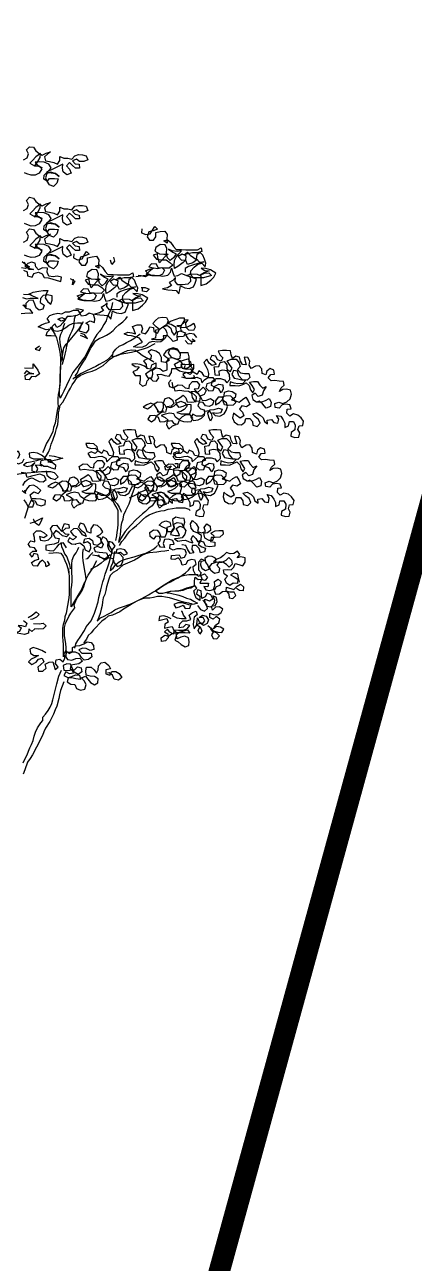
# Model space of a CAD drawing. Header units: inches. Extents: x 350994 to 353538, y 1581369 to 1583842.
# Drawn here: x 351306.1 to 351307.93, y 1583210.13 to 1583215.96 of the extents above; entities that cross this region are included whole.
import ezdxf

# ---------------------------------------------------------------- set-up
doc = ezdxf.new("R2010")
doc.units = ezdxf.units.IN
doc.header["$MEASUREMENT"] = 0
doc.linetypes.add('1', pattern=[0])
doc.layers.add("ROAD'S", color=1, linetype='1')
doc.layers.add('TREE', color=81, linetype='1')

# ---------------------------------------------------------------- blocks, each defined once
blk = doc.blocks.new('TREE_4')
at = {"color": 94}
for points in [[(218, 8692), (247, 8709), (259, 8741), (241, 8775), (267, 8801), (302, 8796), (319, 8767), (345, 8746), (374, 8729), (406, 8746), (444, 8758), (418, 8738), (392, 8715), (400, 8683), (435, 8677), (472, 8668), (501, 8654), (522, 8686), (522, 8720), (553, 8706), (588, 8706), (620, 8697), (646, 8726), (678, 8735), (710, 8732), (741, 8726), (756, 8691), (721, 8677), (686, 8677), (660, 8697), (626, 8683), (649, 8659), (683, 8654), (686, 8622), (652, 8622), (626, 8645), (603, 8668), (576, 8642), (602, 8613), (617, 8581), (579, 8567), (550, 8590), (542, 8622), (545, 8654), (484, 8625), (409, 8587), (449, 8582), (484, 8576), (516, 8553), (484, 8576), (443, 8587), (412, 8576), (400, 8541), (414, 8509), (435, 8535), (475, 8535), (507, 8532), (495, 8495), (469, 8469), (435, 8483), (414, 8512), (386, 8530), (391, 8564), (426, 8599), (449, 8625), (429, 8654), (389, 8671), (354, 8674), (316, 8671), (336, 8640), (374, 8625), (342, 8640), (310, 8637), (337, 8677), (357, 8712), (360, 8744), (319, 8715), (293, 8686), (270, 8663), (310, 8642), (345, 8642), (371, 8616), (348, 8579), (316, 8564), (281, 8562), (244, 8573), (227, 8582)], [(218, 8268), (247, 8286), (259, 8318), (241, 8352), (267, 8378), (302, 8372), (319, 8344), (345, 8323), (374, 8306), (406, 8323), (444, 8335), (418, 8315), (392, 8291), (400, 8260), (435, 8254), (472, 8245), (501, 8231), (522, 8262), (522, 8297), (553, 8283), (588, 8283), (620, 8274), (646, 8303), (678, 8311), (710, 8309), (741, 8303), (756, 8268), (721, 8254), (686, 8254), (660, 8274), (626, 8259), (649, 8236), (683, 8230), (686, 8199), (652, 8199), (626, 8222), (603, 8245), (576, 8219), (602, 8190), (617, 8158), (579, 8144), (550, 8167), (542, 8199), (545, 8231), (484, 8202), (409, 8164), (449, 8158), (484, 8153), (516, 8129), (484, 8153), (443, 8164), (412, 8153), (400, 8118), (414, 8086), (435, 8112), (475, 8112), (507, 8109), (495, 8072), (469, 8046), (435, 8060), (414, 8089), (386, 8106), (391, 8141), (426, 8176), (449, 8202), (429, 8231), (389, 8248), (354, 8251), (316, 8248), (336, 8216), (374, 8202), (342, 8216), (310, 8213), (337, 8254), (357, 8289), (360, 8320), (319, 8292), (293, 8263), (270, 8240), (310, 8219), (345, 8219), (371, 8193), (348, 8156), (316, 8141), (281, 8138), (244, 8150), (227, 8159)], [(218, 7770), (247, 7755), (252, 7721), (290, 7712), (305, 7741), (342, 7752), (374, 7738), (391, 7709), (423, 7706), (455, 7697), (498, 7683), (530, 7674), (536, 7712), (498, 7720), (466, 7715), (429, 7718), (414, 7752), (417, 7787), (377, 7790), (342, 7773), (319, 7796), (316, 7828), (284, 7836), (253, 7825), (229, 7802), (270, 7784), (302, 7775), (264, 7776), (241, 7802), (227, 7836)], [(206, 7842), (238, 7816), (267, 7796), (232, 7784), (200, 7790)], [(218, 8004), (247, 8021), (259, 8053), (241, 8088), (267, 8114), (302, 8108), (319, 8079), (345, 8059), (374, 8041), (406, 8059), (444, 8070), (418, 8050), (392, 8027), (400, 7995), (435, 7989), (472, 7981), (501, 7966), (522, 7998), (522, 8033), (553, 8018), (588, 8018), (620, 8009), (646, 8038), (678, 8047), (710, 8044), (741, 8038), (756, 8003), (721, 7989), (686, 7989), (660, 8009), (626, 7995), (649, 7972), (683, 7966), (686, 7934), (652, 7934), (626, 7957), (603, 7981), (576, 7955), (602, 7926), (617, 7894), (579, 7879), (550, 7902), (542, 7934), (545, 7966), (484, 7937), (409, 7900), (449, 7894), (484, 7888), (516, 7865), (484, 7888), (443, 7900), (412, 7888), (400, 7853), (414, 7822), (435, 7848), (475, 7848), (507, 7845), (495, 7807), (469, 7781), (435, 7796), (414, 7825), (386, 7842), (391, 7877), (426, 7911), (449, 7937), (429, 7966), (389, 7984), (354, 7987), (316, 7984), (336, 7952), (374, 7937), (342, 7952), (310, 7949), (337, 7989), (357, 8024), (360, 8056), (319, 8027), (293, 7998), (270, 7975), (310, 7955), (345, 7955), (371, 7929), (348, 7891), (316, 7877), (281, 7874), (244, 7885), (227, 7894)], [(1207, 8115), (1204, 8080), (1239, 8066), (1276, 8074), (1294, 8103), (1314, 8135), (1337, 8112), (1300, 8097), (1265, 8089), (1250, 8048), (1271, 8019), (1305, 8019), (1323, 8048), (1323, 8083), (1360, 8092), (1398, 8094), (1418, 8066), (1415, 8028), (1418, 7996), (1389, 8014), (1421, 8022), (1447, 8002), (1470, 7967), (1493, 7941), (1537, 7941), (1574, 7938), (1670, 7938), (1701, 7955), (1707, 7924), (1669, 7915), (1629, 7915), (1591, 7906), (1560, 7898), (1589, 7921), (1609, 7895), (1638, 7875), (1667, 7857), (1632, 7831), (1588, 7817), (1574, 7851), (1577, 7889), (1542, 7904), (1510, 7883), (1539, 7854), (1574, 7857), (1551, 7834), (1507, 7799), (1479, 7782), (1476, 7814), (1479, 7849), (1493, 7878), (1516, 7906), (1539, 7930), (1502, 7924), (1461, 7930), (1430, 7944), (1464, 7921), (1493, 7906), (1470, 7872), (1444, 7849), (1421, 7872), (1412, 7912), (1415, 7950), (1401, 7982), (1360, 7985), (1323, 7959), (1314, 7927), (1354, 7907), (1389, 7904), (1427, 7904), (1401, 7883), (1375, 7857), (1354, 7831), (1340, 7872), (1337, 7907), (1302, 7895), (1328, 7860), (1372, 7857), (1409, 7857), (1441, 7834), (1464, 7811), (1435, 7785), (1377, 7785), (1343, 7788), (1328, 7820), (1288, 7823), (1265, 7797), (1305, 7788), (1340, 7782), (1372, 7791), (1395, 7768), (1380, 7736), (1351, 7722), (1293, 7722), (1259, 7739), (1236, 7765), (1270, 7777), (1305, 7785), (1267, 7759), (1241, 7736), (1276, 7727), (1311, 7727), (1348, 7724), (1383, 7719), (1424, 7727), (1447, 7753), (1455, 7785), (1464, 7750), (1476, 7719), (1507, 7724), (1539, 7742), (1609, 7713), (1614, 7675), (1591, 7652), (1545, 7646), (1507, 7646), (1484, 7675), (1487, 7707), (1464, 7684), (1435, 7667), (1455, 7641), (1421, 7623), (1380, 7612), (1423, 7606), (1461, 7603), (1493, 7600), (1516, 7571), (1525, 7606), (1530, 7638), (1565, 7623), (1603, 7617), (1637, 7629), (1652, 7661), (1663, 7695), (1611, 7713), (1580, 7724), (1620, 7739), (1669, 7736), (1698, 7721), (1698, 7640), (1744, 7655), (1782, 7686), (1808, 7712), (1825, 7744), (1779, 7773), (1742, 7782), (1701, 7785), (1733, 7767), (1768, 7765), (1727, 7747), (1695, 7727), (1730, 7744), (1765, 7747), (1788, 7724), (1721, 7704), (1637, 7704), (1614, 7733), (1617, 7765), (1643, 7794), (1675, 7820), (1707, 7828), (1736, 7796), (1742, 7828), (1730, 7860), (1716, 7895), (1693, 7918), (1667, 7898), (1661, 7866), (1687, 7837), (1724, 7840), (1675, 7825), (1629, 7811), (1597, 7799), (1568, 7782), (1568, 7753)], [(637, 7905), (634, 7871), (669, 7856), (707, 7865), (724, 7894), (744, 7925), (767, 7902), (730, 7888), (695, 7879), (680, 7839), (701, 7810), (735, 7810), (753, 7839), (753, 7873), (790, 7882), (828, 7885), (848, 7856), (845, 7818), (848, 7787), (819, 7804), (851, 7813), (877, 7792), (900, 7758), (923, 7732), (967, 7732), (1004, 7729), (1100, 7729), (1131, 7746), (1137, 7714), (1100, 7705), (1059, 7705), (1022, 7697), (990, 7688), (1019, 7711), (1039, 7685), (1068, 7665), (1097, 7648), (1062, 7622), (1019, 7607), (1004, 7642), (1007, 7679), (972, 7694), (941, 7674), (969, 7645), (1004, 7648), (981, 7625), (938, 7590), (909, 7573), (906, 7604), (909, 7639), (923, 7668), (946, 7697), (969, 7720), (932, 7714), (891, 7720), (860, 7735), (894, 7711), (923, 7697), (900, 7662), (874, 7639), (851, 7662), (842, 7703), (845, 7740), (831, 7772), (790, 7775), (753, 7749), (744, 7717), (784, 7697), (819, 7694), (857, 7694), (831, 7674), (805, 7648), (784, 7622), (770, 7662), (767, 7697), (732, 7685), (758, 7651), (802, 7648), (839, 7648), (871, 7625), (894, 7601), (865, 7575), (807, 7576), (773, 7578), (758, 7610), (718, 7613), (695, 7587), (735, 7578), (770, 7573), (802, 7581), (825, 7558), (810, 7526), (781, 7512), (724, 7512), (689, 7529), (666, 7555), (700, 7567), (735, 7576), (698, 7550), (672, 7527), (706, 7518), (741, 7518), (778, 7515), (813, 7509), (854, 7518), (877, 7544), (886, 7575), (894, 7541), (906, 7509), (937, 7515), (969, 7532), (1039, 7503), (1044, 7465), (1021, 7442), (975, 7437), (937, 7437), (914, 7466), (917, 7497), (894, 7474), (865, 7457), (885, 7431), (851, 7414), (810, 7402), (854, 7396), (891, 7393), (923, 7390), (946, 7361), (955, 7396), (961, 7428), (995, 7413), (1033, 7408), (1068, 7419), (1082, 7451), (1094, 7486), (1042, 7503), (1010, 7515), (1050, 7529), (1099, 7526), (1128, 7512), (1128, 7431), (1175, 7445), (1212, 7477), (1238, 7503), (1256, 7535), (1209, 7564), (1172, 7572), (1131, 7575), (1163, 7558), (1198, 7555), (1157, 7538), (1125, 7517), (1160, 7535), (1195, 7538), (1218, 7514), (1151, 7494), (1068, 7494), (1044, 7523), (1047, 7555), (1073, 7584), (1105, 7610), (1137, 7619), (1166, 7587), (1172, 7619), (1160, 7650), (1146, 7685), (1123, 7708), (1097, 7688), (1091, 7656), (1117, 7627), (1154, 7630), (1105, 7616), (1059, 7601), (1027, 7590), (998, 7572), (998, 7544)], [(970, 7879), (978, 7844), (955, 7818), (944, 7850), (946, 7856)], [(608, 7700), (646, 7677), (628, 7648), (631, 7683), (634, 7694)], [(1157, 7717), (1201, 7723), (1270, 7734), (1233, 7714), (1201, 7723), (1175, 7726)], [(197, 7408), (229, 7411), (264, 7414), (296, 7411), (272, 7440), (238, 7449), (226, 7481)], [(281, 7562), (218, 7565)], [(209, 7541), (241, 7530), (273, 7536), (307, 7536), (339, 7533), (296, 7553), (261, 7570), (299, 7585), (345, 7593), (382, 7599), (420, 7599), (406, 7570), (397, 7538), (420, 7506), (446, 7486), (458, 7518), (458, 7556), (414, 7564), (382, 7559), (359, 7533), (356, 7498), (391, 7478), (379, 7443), (348, 7434), (322, 7455), (313, 7486), (299, 7518), (261, 7515), (238, 7492), (238, 7458), (212, 7478)], [(1201, 7624), (1235, 7624), (1267, 7610), (1244, 7587), (1212, 7593), (1212, 7616)], [(961, 7500), (955, 7468), (946, 7437), (917, 7379), (908, 7347), (888, 7315), (871, 7286), (851, 7257), (830, 7231), (813, 7203), (793, 7168), (778, 7139), (761, 7107), (746, 7078), (729, 7046), (709, 7020), (691, 6992), (630, 6914), (613, 6882), (599, 6853), (555, 6758), (541, 6729), (523, 6700), (518, 6732), (518, 6769), (520, 6804), (526, 6839), (526, 6948), (529, 6986), (532, 7018), (544, 7055), (555, 7119), (573, 7151), (596, 7174), (622, 7203), (663, 7255), (689, 7287), (706, 7315), (718, 7341)], [(486, 7217), (449, 7220), (408, 7220), (414, 7252), (440, 7275), (408, 7272), (371, 7284), (339, 7296), (368, 7313), (402, 7327), (434, 7336), (414, 7365), (437, 7391), (469, 7402), (504, 7411), (538, 7405), (567, 7420), (602, 7422), (634, 7434), (671, 7434), (692, 7405), (663, 7391), (616, 7382), (582, 7382), (564, 7353), (533, 7342), (504, 7359), (538, 7373), (567, 7359), (547, 7330), (524, 7304), (495, 7290), (478, 7321), (454, 7295), (469, 7266), (501, 7261), (535, 7269), (570, 7290), (596, 7310), (628, 7324), (668, 7330), (703, 7330), (694, 7292), (680, 7263), (744, 7246), (764, 7272), (764, 7307), (738, 7327), (775, 7347), (810, 7333), (813, 7364), (801, 7399), (767, 7411), (738, 7391), (703, 7385), (689, 7414), (718, 7434), (677, 7443), (654, 7446)], [(651, 7394), (640, 7359), (637, 7324), (634, 7292), (622, 7261), (608, 7232), (593, 7197), (576, 7133), (570, 7102), (564, 7067), (555, 7032), (544, 6995), (541, 6980)], [(648, 6885), (668, 6911), (680, 6942), (697, 6971), (717, 7000), (735, 7029), (778, 7116), (801, 7151), (819, 7179), (850, 7197), (882, 7211), (911, 7226), (940, 7243), (966, 7266), (989, 7289), (1015, 7312), (1047, 7338), (1073, 7364), (1085, 7382)], [(1542, 7263), (1504, 7254), (1498, 7219), (1501, 7185), (1469, 7173), (1446, 7199), (1423, 7222), (1385, 7222), (1391, 7190), (1365, 7170), (1333, 7167), (1299, 7173), (1267, 7165), (1241, 7141), (1212, 7127), (1171, 7124), (1137, 7130), (1180, 7153), (1212, 7167), (1186, 7202), (1151, 7211), (1119, 7220), (1088, 7223), (1059, 7237), (1088, 7251), (1122, 7246), (1154, 7237), (1143, 7269), (1128, 7298), (1166, 7312), (1200, 7312), (1212, 7280), (1200, 7248), (1238, 7237), (1258, 7266), (1273, 7295), (1304, 7289), (1307, 7257), (1336, 7243), (1354, 7274), (1325, 7297), (1299, 7324), (1319, 7350), (1345, 7370), (1377, 7376), (1412, 7375), (1426, 7347), (1411, 7312), (1383, 7292), (1351, 7271), (1319, 7269), (1322, 7234), (1319, 7202), (1287, 7193), (1322, 7191), (1368, 7190), (1403, 7205), (1420, 7237), (1406, 7271), (1383, 7297), (1420, 7306), (1449, 7286), (1458, 7254), (1475, 7225), (1495, 7251), (1492, 7289), (1452, 7315), (1420, 7323), (1446, 7344), (1492, 7361), (1524, 7372), (1559, 7370), (1562, 7335), (1533, 7306), (1498, 7303), (1536, 7294), (1576, 7291), (1611, 7306), (1640, 7326), (1651, 7294), (1637, 7265), (1599, 7268), (1576, 7291), (1573, 7329), (1594, 7355), (1562, 7352), (1544, 7320), (1530, 7292), (1533, 7260), (1570, 7245), (1553, 7216), (1518, 7211), (1504, 7211)], [(440, 7293), (460, 7264), (478, 7235), (492, 7203), (501, 7171), (509, 7136), (518, 7099), (524, 7067), (526, 7029), (526, 6954), (523, 6922), (521, 6888), (520, 6812), (515, 6769), (506, 6729), (503, 6697), (503, 6662), (506, 6627), (500, 6596), (483, 6492), (468, 6454), (462, 6422), (445, 6385), (428, 6353), (410, 6324), (381, 6255), (375, 6246)], [(561, 7324), (550, 7292), (541, 7261), (527, 7232), (518, 7200), (521, 7162), (527, 7131), (535, 7096), (538, 7064), (541, 7029), (541, 7015)], [(691, 7226), (723, 7211), (752, 7197), (726, 7232), (697, 7240)], [(1316, 7153), (1252, 7121), (1218, 7110), (1186, 7101), (1154, 7089), (1119, 7081), (1024, 7064), (992, 7052), (960, 7046), (966, 7081), (989, 7110), (1018, 7133), (1050, 7147), (1079, 7165), (1111, 7182), (1140, 7199), (1169, 7220), (1192, 7237)], [(1567, 7182), (1591, 7156), (1622, 7153), (1631, 7182)], [(1666, 7208), (1643, 7234), (1608, 7239), (1570, 7228), (1591, 7199), (1617, 7176), (1651, 7176), (1628, 7193)], [(226, 6952), (298, 6951), (298, 6986), (338, 6934), (350, 6902), (318, 6879), (283, 6882), (266, 6853), (234, 6856), (231, 6888), (260, 6905), (304, 6902), (269, 6908), (243, 6928), (223, 6902)], [(350, 7134), (315, 7110), (350, 7099), (362, 7125)], [(390, 6191), (410, 6220), (427, 6249), (439, 6283), (448, 6315), (462, 6350), (485, 6414), (494, 6445), (503, 6480), (509, 6544), (509, 6578), (517, 6610), (523, 6642), (546, 6665), (564, 6697), (593, 6755), (610, 6783), (625, 6812), (645, 6841), (662, 6870), (691, 6890), (726, 6905), (758, 6916), (792, 6925), (824, 6939), (882, 6974), (914, 7000), (937, 7023), (963, 7043), (995, 7055), (1027, 7069), (1056, 7084), (1087, 7098), (1122, 7104), (1154, 7101), (1183, 7078), (1209, 7058), (1241, 7040), (1270, 7026), (1298, 7008), (1307, 7003)], [(960, 7064), (937, 7038), (911, 7015), (879, 6997), (850, 6980), (821, 6965), (790, 6951), (732, 6922), (700, 6905), (636, 6864), (630, 6859)], [(1255, 6945), (1229, 6968), (1191, 6980), (1157, 6988), (1122, 6985), (1151, 6965), (1183, 6962), (1162, 6933), (1131, 6919), (1151, 6890), (1191, 6890), (1191, 6852), (1186, 6821), (1212, 6800), (1243, 6812), (1252, 6844), (1272, 6870), (1298, 6844), (1330, 6841), (1347, 6870), (1333, 6898), (1365, 6901), (1397, 6890), (1434, 6884), (1454, 6913), (1457, 6948), (1492, 6947), (1521, 6927), (1553, 6919), (1587, 6913), (1619, 6918), (1640, 6947), (1640, 6982), (1608, 6976), (1602, 7011), (1602, 7046), (1593, 7078), (1524, 7078), (1504, 7109), (1469, 7121), (1434, 7109), (1408, 7089), (1388, 7063), (1414, 7040), (1437, 7017), (1403, 6997), (1371, 7003), (1371, 7040), (1353, 7072), (1322, 7092), (1287, 7104), (1258, 7086), (1284, 7060), (1281, 7029), (1249, 7026), (1220, 7011), (1241, 6982), (1246, 6951), (1281, 6945), (1290, 6979), (1322, 6994), (1324, 6959), (1295, 6939), (1267, 6922), (1238, 6901), (1255, 6870), (1290, 6870), (1298, 6901), (1295, 6933), (1322, 6953), (1356, 6948), (1385, 6924), (1417, 6936), (1417, 6971), (1414, 7005), (1429, 7034), (1460, 7040), (1492, 7026), (1527, 7034), (1530, 7069), (1510, 7098), (1475, 7109), (1440, 7109), (1426, 7075), (1452, 7043), (1492, 7028), (1524, 7014), (1544, 6988), (1530, 6953), (1492, 6953), (1478, 6985), (1512, 7002), (1553, 7017), (1590, 7028), (1614, 7002), (1619, 6971), (1588, 6950), (1556, 6947), (1570, 6976)], [(1491, 6476), (1459, 6465), (1433, 6441), (1416, 6476), (1421, 6508), (1453, 6514), (1473, 6488), (1508, 6482), (1520, 6517), (1554, 6505), (1586, 6502), (1618, 6505), (1632, 6534), (1609, 6560), (1575, 6560), (1543, 6543), (1517, 6519), (1488, 6540), (1473, 6569), (1439, 6574), (1401, 6566), (1369, 6554), (1401, 6537), (1427, 6517), (1395, 6502), (1358, 6499), (1346, 6537), (1314, 6554), (1274, 6551), (1257, 6523), (1288, 6502), (1317, 6525), (1332, 6554), (1384, 6595), (1352, 6580), (1335, 6609), (1312, 6644), (1280, 6658), (1248, 6644), (1216, 6624), (1254, 6612), (1283, 6629), (1309, 6653), (1338, 6670), (1372, 6667), (1398, 6644), (1413, 6615), (1404, 6583), (1372, 6580), (1335, 6586), (1372, 6589), (1387, 6621), (1387, 6661), (1401, 6696), (1433, 6705), (1462, 6687), (1474, 6655), (1450, 6632), (1416, 6626), (1448, 6621), (1476, 6635), (1502, 6661), (1531, 6676), (1566, 6661), (1586, 6632), (1560, 6606), (1531, 6589), (1500, 6580), (1534, 6569), (1569, 6569), (1606, 6571), (1618, 6606), (1618, 6644), (1586, 6647), (1549, 6629), (1517, 6621), (1497, 6650), (1491, 6684), (1526, 6704), (1552, 6725), (1575, 6702), (1586, 6670), (1624, 6667), (1659, 6673), (1662, 6710), (1615, 6756), (1650, 6759), (1676, 6739), (1693, 6710), (1688, 6675), (1653, 6673), (1630, 6704), (1624, 6739), (1595, 6756), (1558, 6759), (1523, 6765), (1485, 6759), (1477, 6791), (1511, 6811), (1543, 6809), (1569, 6785), (1601, 6780), (1604, 6811), (1630, 6840), (1667, 6840), (1688, 6811), (1676, 6779), (1644, 6774), (1670, 6748), (1696, 6768), (1719, 6791), (1743, 6765), (1728, 6730), (1693, 6716), (1711, 6684), (1742, 6681), (1780, 6696), (1809, 6678), (1797, 6643), (1768, 6629), (1737, 6635), (1719, 6664), (1685, 6667), (1673, 6635), (1696, 6612), (1728, 6603), (1731, 6571), (1705, 6548), (1664, 6548), (1633, 6566), (1615, 6537), (1638, 6514), (1676, 6519), (1705, 6534), (1731, 6557), (1734, 6591), (1766, 6597), (1786, 6571), (1794, 6537), (1780, 6508), (1765, 6542), (1757, 6577), (1777, 6603), (1812, 6606), (1847, 6617), (1878, 6609), (1867, 6577), (1829, 6571), (1797, 6577), (1820, 6554), (1858, 6548), (1893, 6568), (1910, 6597), (1922, 6629), (1913, 6661), (1887, 6681), (1884, 6713), (1916, 6721), (1948, 6719), (1971, 6695), (1991, 6664), (1968, 6640), (1927, 6638), (1896, 6643), (1887, 6675), (1881, 6707), (1844, 6707), (1823, 6678), (1823, 6643), (1855, 6664), (1878, 6687), (1893, 6719), (1896, 6750), (1930, 6762), (1962, 6756), (1991, 6736), (1985, 6704), (1956, 6687), (1988, 6678), (2020, 6666), (2046, 6690), (2075, 6707), (2095, 6678), (2110, 6646), (2081, 6626), (2043, 6635), (2023, 6609), (2046, 6583), (2058, 6551), (2029, 6533), (1997, 6554), (1971, 6574), (1965, 6536), (1977, 6502), (2008, 6481), (2040, 6478), (2066, 6499), (2075, 6530), (2110, 6530), (2130, 6504), (2133, 6473), (2170, 6464), (2196, 6490), (2182, 6522), (2153, 6545), (2130, 6568), (2165, 6577), (2196, 6559), (2219, 6536), (2231, 6504), (2257, 6484), (2254, 6516), (2289, 6522), (2309, 6496), (2344, 6490), (2350, 6524), (2332, 6556), (2367, 6548), (2387, 6519), (2402, 6490), (2401, 6455), (2433, 6469), (2439, 6504), (2474, 6504), (2488, 6475), (2485, 6435), (2454, 6414), (2451, 6383), (2485, 6371), (2517, 6374), (2526, 6409), (2511, 6438), (2520, 6469), (2552, 6472), (2558, 6507), (2537, 6536), (2511, 6559), (2474, 6568), (2442, 6550), (2419, 6574), (2422, 6608), (2454, 6611), (2442, 6643), (2410, 6649), (2379, 6643), (2355, 6617), (2321, 6623), (2318, 6655), (2350, 6666), (2384, 6655), (2419, 6669), (2445, 6695), (2457, 6733), (2448, 6767), (2416, 6776), (2384, 6773), (2356, 6756), (2370, 6785), (2396, 6808), (2390, 6840), (2353, 6842), (2318, 6848), (2286, 6845), (2263, 6869), (2283, 6897), (2315, 6900), (2309, 6935), (2278, 6947), (2252, 6926), (2243, 6895), (2211, 6906), (2208, 6944), (2188, 6970), (2156, 6967), (2121, 6947), (2104, 6976), (2110, 7008), (2093, 7039), (2061, 7042), (2078, 6979), (2046, 6982), (2032, 7010), (2023, 7042), (1991, 7051), (1963, 7031), (1954, 7063), (1948, 7094), (1913, 7097), (1879, 7097), (1844, 7092), (1861, 7060), (1884, 7037), (1870, 7008), (1838, 7019), (1824, 7051), (1792, 7057), (1778, 7028), (1806, 7008), (1827, 6982), (1795, 6973), (1769, 6993), (1749, 7025), (1725, 6999), (1740, 6967), (1754, 6938), (1763, 6907), (1760, 6875), (1728, 6884), (1711, 6912), (1682, 6927), (1668, 6898), (1636, 6918), (1627, 6953), (1601, 6979), (1566, 6982), (1532, 6982), (1543, 6950), (1578, 6941), (1610, 6944), (1633, 6921), (1610, 6898), (1578, 6913), (1549, 6898), (1569, 6869), (1604, 6866), (1636, 6872), (1667, 6875), (1699, 6860), (1708, 6829), (1731, 6852), (1757, 6872), (1800, 6872), (1818, 6843), (1783, 6829), (1748, 6820), (1740, 6785), (1766, 6762), (1803, 6765), (1815, 6800), (1850, 6817), (1884, 6811), (1887, 6776), (1870, 6745), (1850, 6779), (1818, 6788), (1789, 6805), (1795, 6843), (1827, 6863), (1864, 6863), (1896, 6854), (1916, 6828), (1942, 6857), (1939, 6898), (1919, 6927), (1881, 6933), (1850, 6924), (1853, 6889), (1818, 6892), (1815, 6930), (1812, 6962), (1850, 6964), (1861, 6999), (1893, 7005), (1916, 6979), (1916, 6944), (1945, 6921), (1962, 6950), (1939, 6982), (1919, 7011), (1954, 7025), (1994, 7025), (2020, 6996), (2029, 6964), (2006, 6938), (2032, 6912), (2064, 6906), (2101, 6906), (2110, 6872), (2087, 6849), (2046, 6854), (2017, 6886), (2006, 6924), (1971, 6930), (1957, 6898), (1977, 6866), (2009, 6860), (2043, 6854), (2075, 6851), (2049, 6823), (2009, 6820), (1977, 6825), (1945, 6837), (1942, 6805), (1985, 6805), (2017, 6802), (2049, 6814), (2078, 6828), (2104, 6805), (2113, 6770), (2133, 6744), (2147, 6773), (2127, 6805), (2107, 6834), (2139, 6840), (2173, 6840), (2191, 6808), (2217, 6782), (2246, 6796), (2223, 6762), (2211, 6724), (2179, 6713), (2153, 6741), (2124, 6721), (2133, 6689), (2165, 6669), (2208, 6669), (2240, 6681), (2269, 6698), (2286, 6666), (2280, 6629), (2246, 6617), (2214, 6652), (2188, 6675), (2167, 6666)], [(1452, 6852), (1428, 6829), (1437, 6797), (1469, 6786), (1463, 6823), (1460, 6832)], [(1538, 6878), (1576, 6866), (1619, 6866), (1651, 6863), (1640, 6890)], [(696, 5815), (664, 5803), (638, 5780), (621, 5815), (627, 5847), (658, 5852), (679, 5826), (713, 5821), (725, 5855), (760, 5844), (791, 5841), (823, 5844), (838, 5873), (815, 5899), (780, 5899), (748, 5881), (722, 5858), (693, 5878), (679, 5907), (644, 5913), (606, 5905), (575, 5893), (606, 5876), (632, 5855), (601, 5841), (563, 5838), (551, 5876), (520, 5893), (479, 5890), (462, 5861), (494, 5841), (523, 5864), (537, 5893), (589, 5933), (557, 5919), (540, 5948), (517, 5983), (485, 5997), (453, 5983), (421, 5963), (459, 5951), (488, 5968), (514, 5991), (543, 6009), (578, 6006), (604, 5983), (618, 5954), (609, 5922), (578, 5919), (540, 5925), (578, 5928), (592, 5959), (592, 6000), (607, 6035), (638, 6043), (667, 6026), (679, 5994), (656, 5971), (621, 5965), (653, 5959), (682, 5974), (708, 6000), (737, 6014), (771, 6000), (792, 5971), (765, 5945), (737, 5928), (705, 5919), (739, 5907), (774, 5907), (812, 5910), (823, 5945), (823, 5982), (792, 5985), (754, 5968), (722, 5959), (702, 5988), (696, 6023), (731, 6043), (757, 6063), (780, 6040), (792, 6008), (829, 6006), (864, 6011), (867, 6049), (821, 6095), (855, 6098), (881, 6078), (899, 6049), (893, 6014), (858, 6011), (835, 6043), (829, 6078), (800, 6095), (763, 6098), (728, 6104), (690, 6098), (682, 6130), (717, 6150), (748, 6147), (774, 6124), (806, 6118), (809, 6150), (835, 6179), (873, 6179), (893, 6150), (881, 6118), (849, 6112), (875, 6086), (902, 6107), (925, 6130), (948, 6104), (933, 6069), (899, 6055), (916, 6023), (948, 6020), (985, 6034), (1014, 6017), (1003, 5982), (974, 5968), (942, 5974), (925, 6003), (890, 6005), (878, 5974), (901, 5951), (933, 5942), (936, 5910), (910, 5887), (870, 5887), (838, 5904), (820, 5875), (843, 5852), (881, 5858), (910, 5872), (936, 5896), (939, 5930), (971, 5936), (991, 5910), (1000, 5875), (985, 5846), (971, 5881), (962, 5916), (982, 5942), (1017, 5945), (1052, 5956), (1084, 5947), (1072, 5916), (1034, 5910), (1003, 5916), (1026, 5893), (1063, 5887), (1098, 5907), (1115, 5936), (1127, 5968), (1118, 5999), (1092, 6020), (1089, 6052), (1121, 6060), (1153, 6057), (1176, 6034), (1196, 6002), (1173, 5979), (1133, 5976), (1101, 5982), (1092, 6014), (1086, 6046), (1049, 6046), (1029, 6017), (1029, 5982), (1060, 6002), (1084, 6026), (1098, 6057), (1101, 6089), (1136, 6101), (1167, 6095), (1196, 6075), (1191, 6043), (1162, 6025), (1193, 6017), (1225, 6005), (1251, 6028), (1280, 6046), (1300, 6017), (1315, 5985), (1286, 5965), (1248, 5973), (1228, 5947), (1251, 5921), (1263, 5889), (1234, 5872), (1202, 5892), (1176, 5913), (1170, 5875), (1182, 5840), (1214, 5820), (1245, 5817), (1271, 5837), (1280, 5869), (1315, 5869), (1335, 5843), (1338, 5811), (1375, 5803), (1401, 5829), (1387, 5860), (1358, 5884), (1335, 5907), (1370, 5915), (1402, 5898), (1425, 5875), (1436, 5843), (1462, 5823), (1459, 5855), (1494, 5860), (1514, 5834), (1549, 5829), (1555, 5863), (1537, 5895), (1572, 5886), (1592, 5857), (1607, 5828), (1607, 5794), (1639, 5808), (1644, 5843), (1679, 5843), (1693, 5814), (1691, 5773), (1659, 5753), (1656, 5721), (1690, 5710), (1722, 5713), (1731, 5747), (1717, 5776), (1725, 5808), (1757, 5811), (1763, 5846), (1743, 5875), (1717, 5898), (1679, 5906), (1647, 5889), (1624, 5912), (1627, 5947), (1659, 5950), (1647, 5982), (1616, 5987), (1584, 5982), (1561, 5956), (1526, 5962), (1523, 5993), (1555, 6005), (1590, 5993), (1624, 6008), (1650, 6034), (1662, 6071), (1653, 6106), (1621, 6115), (1590, 6112), (1561, 6094), (1575, 6123), (1601, 6147), (1595, 6178), (1558, 6181), (1523, 6187), (1491, 6184), (1468, 6207), (1489, 6236), (1520, 6239), (1515, 6274), (1483, 6285), (1457, 6265), (1448, 6233), (1416, 6245), (1413, 6283), (1393, 6309), (1361, 6306), (1327, 6286), (1309, 6314), (1315, 6346), (1298, 6378), (1266, 6381), (1283, 6317), (1252, 6320), (1237, 6349), (1228, 6381), (1197, 6390), (1168, 6370), (1159, 6401), (1153, 6433), (1119, 6436), (1084, 6436), (1049, 6430), (1067, 6399), (1090, 6375), (1075, 6346), (1043, 6358), (1029, 6390), (997, 6396), (983, 6367), (1012, 6347), (1032, 6321), (1000, 6312), (974, 6332), (954, 6364), (931, 6338), (945, 6306), (959, 6277), (968, 6245), (965, 6214), (933, 6222), (916, 6251), (887, 6266), (873, 6237), (841, 6257), (832, 6292), (806, 6318), (772, 6321), (737, 6321), (748, 6289), (783, 6280), (815, 6283), (838, 6260), (815, 6237), (783, 6251), (754, 6237), (774, 6208), (809, 6205), (841, 6211), (873, 6214), (904, 6199), (913, 6167), (936, 6190), (962, 6211), (1006, 6211), (1023, 6182), (988, 6167), (954, 6159), (945, 6124), (971, 6101), (1008, 6104), (1020, 6138), (1055, 6156), (1089, 6150), (1092, 6115), (1075, 6083), (1055, 6118), (1023, 6127), (994, 6144), (1000, 6182), (1032, 6202), (1069, 6202), (1101, 6193), (1121, 6167), (1147, 6196), (1144, 6237), (1124, 6265), (1087, 6271), (1055, 6263), (1058, 6228), (1023, 6231), (1020, 6268), (1017, 6300), (1055, 6303), (1067, 6338), (1098, 6344), (1121, 6318), (1121, 6283), (1150, 6260), (1168, 6289), (1145, 6320), (1124, 6349), (1159, 6364), (1200, 6364), (1226, 6335), (1234, 6303), (1211, 6277), (1237, 6251), (1269, 6245), (1306, 6245), (1315, 6210), (1292, 6187), (1251, 6193), (1223, 6225), (1211, 6263), (1176, 6268), (1162, 6237), (1182, 6205), (1214, 6199), (1249, 6193), (1280, 6190), (1254, 6161), (1214, 6158), (1182, 6164), (1150, 6176), (1147, 6144), (1191, 6144), (1222, 6141), (1254, 6153), (1283, 6167), (1309, 6144), (1318, 6109), (1338, 6083), (1353, 6112), (1332, 6144), (1312, 6173), (1344, 6179), (1379, 6179), (1396, 6147), (1422, 6121), (1451, 6135), (1428, 6100), (1416, 6063), (1384, 6051), (1358, 6080), (1329, 6060), (1338, 6028), (1370, 6008), (1413, 6008), (1445, 6019), (1474, 6037), (1491, 6005), (1485, 5967), (1451, 5956), (1419, 5991), (1393, 6014), (1373, 6005)], [(1411, 5815), (1379, 5803), (1353, 5780), (1336, 5815), (1342, 5847), (1374, 5852), (1394, 5826), (1429, 5821), (1440, 5855), (1475, 5844), (1507, 5841), (1539, 5844), (1553, 5873), (1530, 5899), (1495, 5899), (1463, 5881), (1437, 5858), (1408, 5878), (1394, 5907), (1359, 5913), (1322, 5905), (1290, 5893), (1322, 5876), (1348, 5855), (1316, 5841), (1278, 5838), (1267, 5876), (1235, 5893), (1194, 5890), (1177, 5861), (1209, 5841), (1238, 5864), (1252, 5893), (1304, 5933), (1273, 5919), (1255, 5948), (1232, 5983), (1200, 5997), (1169, 5983), (1137, 5963), (1174, 5951), (1203, 5968), (1229, 5991), (1258, 6009), (1293, 6006), (1319, 5983), (1333, 5954), (1325, 5922), (1293, 5919), (1255, 5925), (1293, 5928), (1307, 5959), (1307, 6000), (1322, 6035), (1354, 6043), (1383, 6026), (1394, 5994), (1371, 5971), (1336, 5965), (1368, 5959), (1397, 5974), (1423, 6000), (1452, 6014), (1487, 6000), (1507, 5971), (1481, 5945), (1452, 5928), (1420, 5919), (1455, 5907), (1489, 5907), (1527, 5910), (1539, 5945), (1539, 5982), (1507, 5985), (1469, 5968), (1437, 5959), (1417, 5988), (1411, 6023), (1446, 6043), (1472, 6063), (1495, 6040), (1507, 6008), (1544, 6006), (1579, 6011), (1582, 6049), (1536, 6095), (1571, 6098), (1597, 6078), (1614, 6049), (1608, 6014), (1573, 6011), (1550, 6043), (1545, 6078), (1516, 6095), (1478, 6098), (1443, 6104), (1406, 6098), (1397, 6130), (1432, 6150), (1464, 6147), (1490, 6124), (1521, 6118), (1524, 6150), (1550, 6179), (1588, 6179), (1608, 6150), (1597, 6118), (1565, 6112), (1591, 6086), (1617, 6107), (1640, 6130), (1663, 6104), (1649, 6069), (1614, 6055), (1631, 6023), (1663, 6020), (1701, 6034), (1730, 6017), (1718, 5982), (1689, 5968), (1657, 5974), (1640, 6003), (1605, 6005), (1594, 5974), (1617, 5951), (1648, 5942), (1651, 5910), (1625, 5887), (1585, 5887), (1553, 5904), (1536, 5875), (1559, 5852), (1596, 5858), (1625, 5872), (1651, 5896), (1654, 5930), (1686, 5936), (1706, 5910), (1715, 5875), (1700, 5846), (1686, 5881), (1677, 5916), (1698, 5942), (1732, 5945), (1767, 5956), (1799, 5947), (1787, 5916), (1750, 5910), (1718, 5916), (1741, 5893), (1779, 5887), (1813, 5907), (1831, 5936), (1842, 5968), (1834, 5999), (1808, 6020), (1805, 6052), (1837, 6060), (1868, 6057), (1891, 6034), (1912, 6002), (1888, 5979), (1848, 5976), (1816, 5982), (1808, 6014), (1802, 6046), (1764, 6046), (1744, 6017), (1744, 5982), (1776, 6002), (1799, 6026), (1813, 6057), (1816, 6089), (1851, 6101), (1883, 6095), (1912, 6075), (1906, 6043), (1877, 6025), (1909, 6017), (1941, 6005), (1967, 6028), (1996, 6046), (2016, 6017), (2030, 5985), (2001, 5965), (1964, 5973), (1943, 5947), (1967, 5921), (1978, 5889), (1949, 5872), (1917, 5892), (1891, 5913), (1886, 5875), (1897, 5840), (1929, 5820), (1961, 5817), (1987, 5837), (1995, 5869), (2030, 5869), (2050, 5843), (2053, 5811), (2091, 5803), (2117, 5829), (2102, 5860), (2073, 5884), (2050, 5907), (2085, 5915), (2117, 5898), (2140, 5875), (2151, 5843), (2177, 5823), (2175, 5855), (2209, 5860), (2230, 5834), (2264, 5829), (2270, 5863), (2253, 5895), (2287, 5886), (2308, 5857), (2322, 5828), (2322, 5794), (2354, 5808), (2360, 5843), (2394, 5843), (2409, 5814), (2406, 5773), (2374, 5753), (2371, 5721), (2406, 5710), (2438, 5713), (2446, 5747), (2432, 5776), (2441, 5808), (2472, 5811), (2478, 5846), (2458, 5875), (2432, 5898), (2394, 5906), (2363, 5889), (2339, 5912), (2342, 5947), (2374, 5950), (2363, 5982), (2331, 5987), (2299, 5982), (2276, 5956), (2241, 5962), (2238, 5993), (2270, 6005), (2305, 5993), (2340, 6008), (2366, 6034), (2377, 6071), (2369, 6106), (2337, 6115), (2305, 6112), (2276, 6094), (2291, 6123), (2317, 6147), (2311, 6178), (2273, 6181), (2239, 6187), (2207, 6184), (2184, 6207), (2204, 6236), (2236, 6239), (2230, 6274), (2198, 6285), (2172, 6265), (2163, 6233), (2132, 6245), (2129, 6283), (2109, 6309), (2077, 6306), (2042, 6286), (2025, 6314), (2031, 6346), (2013, 6378), (1981, 6381), (1999, 6317), (1967, 6320), (1952, 6349), (1944, 6381), (1912, 6390), (1883, 6370), (1874, 6401), (1869, 6433), (1834, 6436), (1799, 6436), (1765, 6430), (1782, 6399), (1805, 6375), (1791, 6346), (1759, 6358), (1744, 6390), (1713, 6396), (1698, 6367), (1727, 6347), (1747, 6321), (1715, 6312), (1689, 6332), (1669, 6364), (1646, 6338), (1660, 6306), (1675, 6277), (1683, 6245), (1681, 6214), (1649, 6222), (1631, 6251), (1603, 6266), (1588, 6237), (1556, 6257), (1548, 6292), (1522, 6318), (1487, 6321), (1452, 6321), (1464, 6289), (1498, 6280), (1530, 6283), (1553, 6260), (1530, 6237), (1498, 6251), (1469, 6237), (1490, 6208), (1524, 6205), (1556, 6211), (1588, 6214), (1620, 6199), (1628, 6167), (1652, 6190), (1678, 6211), (1721, 6211), (1738, 6182), (1704, 6167), (1669, 6159), (1660, 6124), (1686, 6101), (1724, 6104), (1735, 6138), (1770, 6156), (1805, 6150), (1808, 6115), (1790, 6083), (1770, 6118), (1738, 6127), (1709, 6144), (1715, 6182), (1747, 6202), (1785, 6202), (1816, 6193), (1837, 6167), (1863, 6196), (1860, 6237), (1840, 6265), (1802, 6271), (1770, 6263), (1773, 6228), (1738, 6231), (1736, 6268), (1733, 6300), (1770, 6303), (1782, 6338), (1814, 6344), (1837, 6318), (1837, 6283), (1866, 6260), (1883, 6289), (1860, 6320), (1840, 6349), (1874, 6364), (1915, 6364), (1941, 6335), (1950, 6303), (1926, 6277), (1952, 6251), (1984, 6245), (2022, 6245), (2030, 6210), (2007, 6187), (1967, 6193), (1938, 6225), (1926, 6263), (1892, 6268), (1877, 6237), (1897, 6205), (1929, 6199), (1964, 6193), (1996, 6190), (1970, 6161), (1929, 6158), (1897, 6164), (1866, 6176), (1863, 6144), (1906, 6144), (1938, 6141), (1970, 6153), (1999, 6167), (2025, 6144), (2033, 6109), (2053, 6083), (2068, 6112), (2048, 6144), (2027, 6173), (2059, 6179), (2094, 6179), (2111, 6147), (2137, 6121), (2166, 6135), (2143, 6100), (2131, 6063), (2100, 6051), (2074, 6080), (2045, 6060), (2053, 6028), (2085, 6008), (2128, 6008), (2160, 6019), (2189, 6037), (2207, 6005), (2201, 5967), (2166, 5956), (2134, 5991), (2108, 6014), (2088, 6005)], [(445, 6084), (369, 6084), (312, 6078), (248, 6073), (179, 6064), (106, 6052), (49, 6041), (83, 6061), (106, 6099), (130, 6133), (135, 6165), (135, 6206), (147, 6237), (173, 6261), (185, 6229), (173, 6197), (135, 6194), (144, 6162), (179, 6151), (208, 6165), (222, 6194)], [(433, 6220), (474, 6214), (514, 6205), (546, 6197), (500, 6185), (462, 6176), (422, 6168), (459, 6162), (485, 6142), (482, 6107), (450, 6116), (422, 6130), (387, 6130), (358, 6148), (364, 6179), (398, 6188), (439, 6188), (456, 6159), (422, 6179), (393, 6203), (367, 6223), (335, 6240), (297, 6246), (266, 6240), (268, 6206), (300, 6194), (375, 6194), (326, 6177), (277, 6165), (242, 6159), (216, 6139), (248, 6128), (283, 6136), (312, 6162), (286, 6130), (286, 6093), (326, 6081), (338, 6113), (317, 6142), (352, 6139), (370, 6133)], [(225, 5934), (233, 5902), (205, 5925)], [(1526, 6097), (1523, 6066), (1494, 6045), (1474, 6077), (1474, 6112), (1506, 6121), (1509, 6152), (1483, 6152)], [(219, 5850), (239, 5821), (256, 5792), (294, 5792), (306, 5824), (283, 5847), (314, 5841), (329, 5812), (366, 5801), (398, 5812), (401, 5844), (363, 5856), (323, 5859), (285, 5859), (274, 5893), (303, 5916), (340, 5902), (361, 5928), (332, 5957), (300, 5974), (265, 5968), (242, 5940), (228, 5908)], [(213, 5969), (231, 6003), (260, 6026), (291, 6035), (320, 6018), (349, 6003), (381, 6000), (407, 6020), (390, 6052), (355, 6064), (320, 6055), (283, 6049), (248, 6038), (236, 6073), (199, 6078)], [(407, 6093), (413, 6055), (442, 6032), (482, 6020), (508, 6043), (476, 6075), (445, 6084)], [(809, 5925), (872, 5901), (904, 5887), (933, 5864), (959, 5841), (959, 5835)], [(942, 5968), (948, 5904), (956, 5872), (976, 5846), (1000, 5817), (1017, 5789), (1031, 5757), (1034, 5748)], [(1352, 5892), (1332, 5858), (1292, 5800), (1266, 5780), (1237, 5754), (1211, 5733), (1158, 5687), (1112, 5635), (1089, 5612), (1066, 5586), (1048, 5554), (1028, 5523), (1014, 5494), (1020, 5525), (1028, 5557), (1034, 5627), (1040, 5658), (1049, 5690), (1057, 5725), (1072, 5760), (1101, 5817), (1112, 5849), (1121, 5881), (1133, 5916), (1144, 5947), (1147, 5953)], [(1263, 5950), (1231, 5927), (1196, 5913), (1164, 5895), (1101, 5864)], [(288, 5859), (274, 5827), (256, 5795), (248, 5763), (225, 5694)], [(988, 5511), (996, 5549), (999, 5580), (1005, 5612), (1008, 5647), (1008, 5757), (994, 5789), (976, 5820), (956, 5861)], [(274, 5656), (308, 5665), (343, 5682), (375, 5699), (363, 5665), (346, 5636), (317, 5656), (300, 5685), (297, 5685)], [(1019, 5470), (1040, 5502), (1063, 5531), (1086, 5563), (1106, 5589), (1132, 5612), (1161, 5635), (1187, 5658), (1213, 5684), (1239, 5707), (1268, 5725), (1300, 5739), (1332, 5751), (1364, 5759), (1396, 5762), (1427, 5771), (1462, 5777), (1494, 5782), (1566, 5782), (1598, 5771), (1610, 5762)], [(2022, 5163), (2014, 5198), (2008, 5230), (1976, 5238), (1947, 5224), (1979, 5206), (2008, 5186), (2005, 5152), (1970, 5154), (1941, 5134), (1915, 5154), (1901, 5186), (1921, 5212), (1895, 5233), (1890, 5264), (1921, 5267), (1953, 5264), (1976, 5287), (1985, 5319), (2017, 5311), (2049, 5299), (2069, 5328), (2069, 5365), (2034, 5374), (2002, 5365), (2026, 5394), (2005, 5420), (1976, 5403), (1945, 5400), (1913, 5409), (1890, 5386), (1864, 5366), (1832, 5354), (1806, 5331), (1840, 5328), (1878, 5328), (1910, 5345), (1933, 5368), (1956, 5345), (1962, 5313), (1936, 5287), (1913, 5311), (1884, 5328), (1852, 5331), (1832, 5305), (1855, 5279), (1849, 5244), (1814, 5236), (1783, 5259), (1771, 5291), (1794, 5317), (1826, 5328), (1823, 5363), (1794, 5377), (1760, 5380), (1734, 5360), (1739, 5328), (1759, 5302), (1768, 5270), (1739, 5256), (1710, 5273), (1699, 5305), (1702, 5337), (1734, 5343), (1702, 5354), (1681, 5328), (1679, 5296), (1681, 5265), (1702, 5239), (1684, 5210), (1655, 5227), (1638, 5259), (1635, 5294), (1661, 5314), (1653, 5346), (1621, 5351), (1589, 5340), (1574, 5311), (1543, 5305), (1531, 5340), (1511, 5366), (1482, 5352), (1450, 5354), (1453, 5386), (1517, 5392), (1531, 5363), (1563, 5372), (1580, 5401), (1569, 5432), (1534, 5441), (1499, 5441), (1468, 5430), (1439, 5444), (1444, 5476), (1476, 5479), (1465, 5511), (1430, 5522), (1395, 5519), (1384, 5485), (1395, 5453), (1361, 5456), (1343, 5485), (1361, 5514), (1355, 5545), (1323, 5548), (1303, 5522), (1277, 5545), (1274, 5577), (1303, 5600), (1335, 5597), (1355, 5571), (1364, 5540), (1401, 5542), (1416, 5574), (1416, 5609), (1381, 5623), (1352, 5638), (1375, 5664), (1407, 5675), (1439, 5664), (1448, 5629), (1416, 5618), (1421, 5586), (1459, 5586), (1479, 5612), (1468, 5644), (1502, 5661), (1537, 5655), (1554, 5626), (1566, 5664), (1560, 5695), (1523, 5698), (1491, 5704), (1462, 5687), (1465, 5655), (1476, 5623), (1456, 5594), (1447, 5560), (1485, 5551), (1520, 5551), (1511, 5583), (1494, 5612), (1523, 5629), (1554, 5620), (1575, 5594), (1566, 5562), (1543, 5534), (1511, 5528), (1479, 5525), (1508, 5505), (1540, 5510), (1572, 5513), (1601, 5499), (1632, 5490), (1618, 5522), (1632, 5551), (1658, 5528), (1673, 5499), (1702, 5516), (1705, 5551), (1673, 5571), (1641, 5586), (1618, 5614), (1612, 5649), (1630, 5678), (1659, 5649), (1679, 5617), (1670, 5586), (1705, 5574), (1737, 5585), (1728, 5620), (1748, 5649), (1777, 5629), (1780, 5594), (1754, 5574), (1722, 5568), (1731, 5533), (1765, 5513), (1800, 5513), (1812, 5548), (1783, 5571), (1818, 5591), (1849, 5594), (1884, 5594), (1887, 5562), (1858, 5539), (1820, 5536), (1786, 5536), (1780, 5502), (1817, 5496), (1815, 5464), (1774, 5458), (1739, 5464), (1725, 5496), (1693, 5505), (1676, 5476), (1708, 5458), (1739, 5447), (1731, 5415), (1696, 5406), (1684, 5444), (1661, 5470), (1627, 5470), (1624, 5435), (1641, 5406), (1609, 5403), (1589, 5438), (1575, 5470), (1543, 5473), (1540, 5473)], [(415, 5338), (435, 5306), (406, 5289), (401, 5321), (377, 5347), (351, 5327), (331, 5295), (299, 5298), (285, 5327), (314, 5347), (346, 5355), (337, 5393), (305, 5402), (291, 5370), (271, 5399), (294, 5422), (328, 5422), (308, 5448), (273, 5454), (256, 5483), (279, 5509), (311, 5500), (308, 5535), (300, 5567), (326, 5590), (360, 5590), (389, 5575), (415, 5552), (386, 5532), (352, 5543), (360, 5512), (392, 5509), (427, 5517), (453, 5543), (456, 5575), (444, 5607), (462, 5636), (493, 5639), (514, 5610), (537, 5587), (545, 5618), (560, 5653), (595, 5644), (600, 5613), (569, 5610), (543, 5589), (566, 5566), (600, 5563), (577, 5540), (542, 5549), (514, 5575), (488, 5595), (464, 5564), (482, 5532), (514, 5526), (508, 5494), (473, 5480), (435, 5474), (404, 5468), (404, 5433), (435, 5428), (467, 5425), (496, 5454), (516, 5480), (545, 5494), (566, 5462), (574, 5448)], [(652, 5482), (687, 5491), (722, 5465), (733, 5433), (765, 5416), (779, 5445), (777, 5479), (751, 5500), (719, 5488), (730, 5523), (765, 5529), (794, 5511), (800, 5479), (837, 5471), (866, 5494), (863, 5526), (829, 5546), (858, 5560), (881, 5583), (863, 5612), (835, 5635), (803, 5641), (780, 5607), (780, 5572), (748, 5583), (739, 5615), (722, 5647), (690, 5656), (676, 5621), (702, 5595), (730, 5575), (742, 5543), (710, 5557), (690, 5586), (667, 5610), (635, 5607), (609, 5586), (632, 5555), (661, 5540), (632, 5517), (603, 5534), (589, 5506), (618, 5482), (649, 5479), (655, 5479)], [(528, 5494), (534, 5459), (548, 5430), (560, 5399), (580, 5373), (603, 5309), (606, 5277), (606, 5274)], [(794, 5390), (829, 5384), (869, 5367), (901, 5349), (930, 5369), (964, 5361), (976, 5323), (999, 5294), (1034, 5303), (1048, 5335), (1051, 5369), (1022, 5398), (990, 5404), (1028, 5413), (1057, 5387), (1086, 5401), (1063, 5433), (1028, 5442), (996, 5436), (988, 5404), (956, 5401), (962, 5436), (982, 5462), (962, 5494), (930, 5502), (930, 5468), (950, 5439), (956, 5407), (933, 5430), (921, 5462), (924, 5494), (910, 5523), (881, 5540), (863, 5508), (884, 5476), (869, 5447), (837, 5459), (805, 5450), (817, 5419), (849, 5413), (912, 5407), (924, 5375), (895, 5358), (860, 5367), (843, 5390)], [(430, 5405), (464, 5407), (496, 5410), (528, 5404), (548, 5378), (563, 5344), (577, 5312), (588, 5277), (594, 5245), (597, 5228)], [(727, 5161), (713, 5130), (698, 5095), (681, 5066), (617, 4956), (617, 5034), (617, 5104), (620, 5135), (623, 5170), (623, 5205), (620, 5240), (620, 5312), (623, 5347), (638, 5381), (658, 5407), (672, 5436), (681, 5456)], [(646, 4612), (654, 4647), (672, 4676), (692, 4702), (727, 4759), (741, 4788), (782, 4840), (811, 4904), (822, 4936), (840, 4999), (846, 5034), (863, 5098), (872, 5132), (880, 5164), (892, 5196), (901, 5228), (912, 5260), (921, 5291), (933, 5323), (950, 5387), (959, 5410)], [(716, 5442), (710, 5410), (710, 5375), (713, 5341), (719, 5309), (724, 5274), (736, 5211), (739, 5187)], [(797, 5410), (771, 5384), (750, 5358), (739, 5355)], [(941, 5392), (915, 5369), (892, 5343), (866, 5320), (837, 5300), (808, 5286), (779, 5268), (779, 5265)], [(1433, 5427), (1398, 5421), (1366, 5418), (1332, 5412), (1268, 5407), (1236, 5398), (1207, 5384), (1178, 5366), (1144, 5346), (1048, 5303), (1022, 5283), (996, 5259), (967, 5242), (941, 5219), (930, 5187), (912, 5124), (906, 5092), (898, 5060), (883, 5031), (877, 4999), (874, 4968), (866, 4936), (857, 4901), (848, 4869), (834, 4837), (860, 4863), (892, 4878), (921, 4895), (950, 4910), (981, 4930), (1010, 4944), (1045, 4956), (1109, 4979), (1138, 4993), (1172, 5008), (1201, 5022), (1230, 5039), (1262, 5057), (1297, 5080), (1326, 5094), (1355, 5112), (1383, 5132), (1415, 5152), (1447, 5166), (1479, 5184), (1511, 5198), (1543, 5221), (1571, 5239), (1595, 5262), (1615, 5288), (1615, 5291)], [(979, 5418), (973, 5387), (967, 5352), (962, 5320), (947, 5291), (941, 5259), (967, 5280), (988, 5311), (1016, 5332), (1045, 5346), (1077, 5358), (1141, 5375), (1176, 5386), (1239, 5404), (1268, 5418), (1297, 5436), (1323, 5456), (1338, 5470)], [(573, 4546), (573, 4615), (571, 4647), (565, 4682), (559, 4713), (559, 4783), (568, 4817), (597, 4875), (614, 4904), (646, 4947), (640, 4974), (655, 5005), (669, 5034), (689, 5063), (707, 5092), (721, 5127), (730, 5158), (745, 5193), (759, 5222), (779, 5254), (800, 5283), (814, 5312), (829, 5343)], [(594, 5274), (597, 5240), (600, 5208), (600, 5063), (597, 5031), (574, 4904), (562, 4872), (559, 4841), (548, 4809), (542, 4777), (542, 4705), (547, 4673), (550, 4641), (550, 4537)], [(1676, 5224), (1598, 5224), (1566, 5218), (1531, 5210), (1499, 5195), (1464, 5181), (1378, 5129), (1320, 5089), (1349, 5071), (1383, 5071), (1447, 5088), (1516, 5094), (1548, 5100), (1583, 5114), (1647, 5132), (1615, 5111), (1583, 5106), (1548, 5094), (1514, 5088), (1482, 5086), (1447, 5083), (1415, 5074), (1447, 5071), (1516, 5054), (1548, 5042), (1580, 5028), (1612, 5019), (1641, 5004), (1670, 4987), (1635, 4975), (1600, 4987), (1568, 4993), (1534, 5002), (1502, 5013), (1438, 5031), (1404, 5036), (1372, 5042), (1337, 5042), (1305, 5034), (1273, 5028), (1236, 5028), (1204, 5019), (1169, 5005), (1140, 4990), (1054, 4938), (1022, 4915), (993, 4901), (961, 4886), (926, 4878), (900, 4855), (871, 4835), (802, 4765), (782, 4739), (759, 4716), (744, 4687), (724, 4661), (721, 4653)], [(1759, 4799), (1785, 4779), (1805, 4750), (1788, 4721), (1802, 4692), (1834, 4689), (1854, 4715), (1831, 4738), (1799, 4750), (1779, 4776), (1805, 4756), (1840, 4744), (1875, 4741), (1892, 4770), (1863, 4787), (1831, 4793), (1805, 4773), (1823, 4802), (1849, 4822), (1857, 4854), (1828, 4874), (1802, 4854), (1774, 4868), (1774, 4903), (1805, 4891), (1840, 4889), (1869, 4909), (1883, 4938), (1855, 4955), (1823, 4952), (1797, 4929), (1788, 4961), (1820, 4967), (1837, 4998), (1829, 5033), (1800, 5048), (1814, 5013), (1808, 4981), (1782, 4952), (1750, 4958), (1736, 4987), (1733, 5019), (1771, 5007), (1800, 5024), (1782, 5056), (1751, 5071), (1736, 5039), (1707, 5025), (1704, 5056), (1701, 5091), (1670, 5097), (1664, 5065), (1690, 5045), (1690, 5010), (1661, 5028), (1649, 5059), (1641, 5091), (1667, 5111), (1647, 5137), (1647, 5172), (1652, 5204), (1678, 5184), (1710, 5186), (1699, 5218), (1731, 5233), (1754, 5204), (1736, 5175), (1704, 5184), (1690, 5155), (1762, 5155), (1759, 5123), (1725, 5126), (1742, 5097), (1774, 5094), (1806, 5100), (1817, 5134), (1814, 5169), (1843, 5186), (1869, 5166), (1858, 5134), (1826, 5123), (1811, 5094), (1823, 5062), (1855, 5065), (1881, 5085), (1913, 5088), (1933, 5062), (1936, 5030), (1967, 5027), (1993, 5050), (1979, 5079), (1941, 5079), (1910, 5088), (1913, 5120), (1976, 5102), (2002, 5128), (2031, 5146), (2057, 5123), (2054, 5091), (2022, 5094), (1996, 5108)], [(1606, 4970), (1574, 4981), (1542, 4990), (1508, 4990), (1473, 4976), (1490, 4947), (1522, 4955), (1551, 4970), (1568, 4941), (1606, 4944), (1618, 4978), (1618, 4987)], [(1672, 4967), (1696, 4935), (1730, 4920), (1756, 4941), (1748, 4973), (1727, 5001), (1716, 5013)], [(256, 4867), (290, 4887), (322, 4913), (348, 4893), (325, 4870), (293, 4852), (276, 4850)], [(1450, 4857), (1418, 4872), (1386, 4880), (1354, 4875), (1349, 4843), (1383, 4849), (1415, 4860), (1427, 4828), (1398, 4811), (1395, 4779), (1429, 4785), (1461, 4791), (1473, 4759), (1470, 4727), (1441, 4744), (1421, 4770), (1395, 4747), (1424, 4730), (1426, 4698), (1403, 4672), (1371, 4666), (1369, 4698), (1398, 4718), (1429, 4710), (1455, 4730), (1490, 4741), (1493, 4710), (1481, 4678), (1510, 4663), (1536, 4640), (1568, 4623), (1600, 4634), (1603, 4666), (1597, 4698), (1565, 4710), (1533, 4704), (1502, 4689), (1496, 4721), (1522, 4744), (1557, 4756), (1588, 4764), (1606, 4736), (1568, 4738), (1499, 4739), (1473, 4765), (1513, 4762), (1551, 4762), (1586, 4773), (1606, 4799), (1574, 4808), (1551, 4785), (1519, 4782), (1525, 4814), (1548, 4840), (1583, 4840), (1615, 4851), (1603, 4886), (1629, 4909), (1661, 4921), (1669, 4889), (1643, 4869), (1638, 4837), (1635, 4805), (1643, 4773), (1664, 4799), (1669, 4831), (1672, 4863), (1684, 4831), (1713, 4814), (1733, 4840), (1719, 4868), (1684, 4868), (1713, 4886), (1745, 4877), (1762, 4848), (1753, 4816), (1721, 4799), (1695, 4819), (1667, 4805), (1695, 4788), (1707, 4756), (1690, 4727), (1678, 4759), (1690, 4788)], [(1476, 4912), (1461, 4883), (1499, 4863), (1539, 4860), (1577, 4860), (1554, 4886), (1542, 4918), (1539, 4921)], [(218, 4841), (244, 4821), (235, 4789), (204, 4798), (172, 4800), (198, 4780), (183, 4751), (151, 4740), (123, 4760), (111, 4792), (91, 4818), (114, 4832)], [(302, 4818), (348, 4815), (383, 4821), (406, 4797), (383, 4771), (345, 4769), (313, 4771), (287, 4751), (261, 4771), (258, 4737), (227, 4725), (163, 4737)], [(403, 4572), (371, 4592), (333, 4604), (299, 4615), (270, 4601), (276, 4569), (304, 4549), (342, 4549), (313, 4534), (281, 4520), (258, 4497), (287, 4474), (322, 4494), (342, 4520), (374, 4528), (388, 4497), (362, 4474), (336, 4453), (342, 4419), (380, 4419), (406, 4445), (397, 4476), (432, 4494), (463, 4497), (481, 4433), (507, 4453), (484, 4482), (489, 4514), (521, 4520), (550, 4497), (562, 4528), (556, 4563), (571, 4592), (599, 4566), (628, 4580), (628, 4615), (657, 4629), (689, 4632), (721, 4647), (750, 4664), (782, 4658), (802, 4632), (805, 4600), (773, 4592), (741, 4609), (709, 4612), (680, 4598), (706, 4569), (784, 4569), (787, 4537), (761, 4517), (724, 4511), (701, 4534), (683, 4563), (651, 4577), (611, 4577), (579, 4575), (565, 4546), (585, 4517), (620, 4511), (654, 4525), (689, 4528), (709, 4502), (680, 4479), (646, 4473), (614, 4470), (608, 4436), (643, 4430), (669, 4456), (700, 4447), (706, 4413), (674, 4392), (640, 4410), (625, 4447), (611, 4476), (579, 4479), (550, 4465), (553, 4427), (588, 4424), (620, 4430), (634, 4401), (602, 4395), (570, 4413), (553, 4381), (588, 4366), (622, 4375), (651, 4389), (686, 4384), (695, 4349), (654, 4355), (622, 4363), (591, 4361), (582, 4329), (614, 4311), (645, 4306), (660, 4274), (695, 4259), (729, 4268), (741, 4306), (724, 4337), (703, 4363), (735, 4378), (755, 4352), (778, 4323), (810, 4305), (839, 4320), (842, 4355), (810, 4375), (773, 4378), (741, 4384), (738, 4421), (744, 4453), (784, 4453), (807, 4430), (828, 4401), (842, 4430), (845, 4462), (865, 4488), (897, 4493), (929, 4467), (943, 4438), (906, 4430), (906, 4395), (938, 4386), (955, 4415), (990, 4415), (1018, 4398), (1039, 4366), (1010, 4343), (975, 4352), (961, 4386), (932, 4404), (920, 4401)], [(214, 3653), (229, 3684), (246, 3713), (269, 3777), (284, 3806), (298, 3840), (307, 3875), (318, 3910), (333, 3944), (362, 3988), (379, 4005), (379, 4034), (402, 4060), (423, 4089), (440, 4118), (454, 4147), (463, 4179), (472, 4213), (478, 4245), (495, 4314), (512, 4378), (536, 4427)], [(553, 4329), (541, 4294), (527, 4257), (518, 4222), (512, 4190), (495, 4126), (483, 4095), (469, 4060), (454, 4031), (437, 3999), (402, 3942), (388, 3913), (376, 3881), (327, 3783), (292, 3719), (272, 3690), (252, 3658), (228, 3595), (214, 3557)]]:
    blk.add_lwpolyline(points, dxfattribs=at)

msp = doc.modelspace()

# ---------------------------------------------------------------- linework, layer by layer
at = {"layer": "ROAD'S", "lineweight": 5, "const_width": 0.1}
msp.add_lwpolyline([(351317.4871, 1583228.5026), (351313.1022, 1583226.1429), (351310.1055, 1583221.3576), (351294.0496, 1583162.9198), (351273.8024, 1583085.9251), (351258.3686, 1583027.8719), (351254.4204, 1583019.4647), (351250.1705, 1583012.0376), (351241.9446, 1583000.4032), (351234.518, 1582991.1913), (351227.9147, 1582984.2722), (351223.8151, 1582980.7082), (351216.0749, 1582974.7677), (351205.729, 1582968.0539), (351195.1609, 1582963.4015), (351186.7031, 1582961.4753), (351180.0283, 1582961.0081), (351164.4301, 1582964.1734), (351151.0211, 1582970.189), (351133.8071, 1582982.7568), (351124.847, 1582989.5379), (351104.2439, 1583004.2965), (351093.6912, 1583010.1622)], dxfattribs=at)

# ---------------------------------------------------------------- block references
at = {"layer": 'TREE', "lineweight": 5, "xscale": 0.0005632341344607994, "yscale": 0.0005632341490127146, "zscale": 0.0005632341444477617}
msp.add_blockref('TREE_4', (351305.9674, 1583210.432), dxfattribs=at)

doc.saveas('drawing.dxf')
